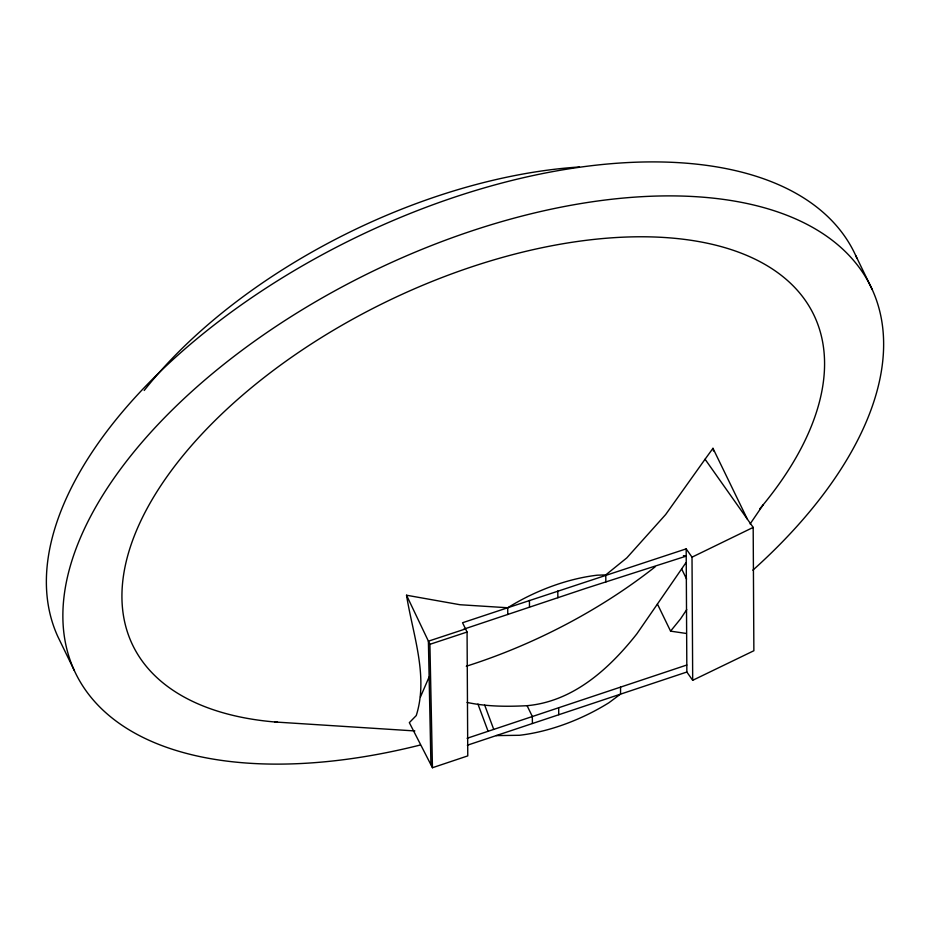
<?xml version="1.0" encoding="UTF-8"?>
<svg xmlns="http://www.w3.org/2000/svg" width="930" height="930" viewBox="0 0 930 930"><rect width="100%" height="100%" fill="white"/><g stroke="black" fill="none" stroke-linecap="round" stroke-linejoin="round"><path stroke-width="1.4" d="M705.068 459.234L665.659 514.534L626.82 557.872L605.779 574.903L597.211 575.193A126.166 66.111 -25.9 0 0 507.71 607.755L462.547 622.74L467.069 632.04L467.767 755.892L432.45 767.727L409.34 722.645L416.256 715.565C428.695 676.203 412.746 634.4 406.526 595.223L460.013 604.733L507.71 607.755L686.177 548.874L692.013 557.163L692.687 680.307L753.87 650.733L753.184 527.403L705.068 459.234L712.973 448.307L747.336 519.114M420.453 696.977L429.125 676.947M686.735 609.615L680.551 618.869L670.577 631.144L657.429 604.047L685.863 562.801M750.115 523.939L763.193 504.758M657.429 604.047L636.911 633.772C609.348 668.682 573.438 701.452 527.101 705.684C506.931 706.742 486.855 706.626 467.046 702.429M692.013 557.163L753.184 527.403M463.965 629.099L586.214 588.225L686.212 556.128L683.434 555.64M467.348 745.221L686.852 672.03L686.177 548.874M467.116 738.281L686.817 665.02M465.558 628.913L428.393 641.188L430.939 764.611M432.45 767.727L429.904 644.316L467.069 632.04M496.085 735.607L519.463 735.281A126.166 66.111 -25.9 0 0 608.964 702.708L620.566 694.071L620.543 687.142M274.827 721.982L414.838 730.945M670.577 631.144L686.363 633.47M686.852 672.03L692.687 680.307M855.74 255.611L872.235 289.59M681.632 568.893L686.584 579.076M74.261 670.414L57.765 636.434A442.122 231.663 -25.9 0 1 363.119 234A442.122 231.663 -25.9 0 1 856.867 258.168M527.101 705.684L532.332 716.472L532.402 723.459M429.904 644.316L406.526 595.223M484.693 705.126L493.737 729.387M477.95 704.068L488.087 731.271M712.973 448.307L713.508 450.992M507.71 607.755L507.768 614.509M605.779 574.903L605.837 582.041M557.802 590.969L557.861 597.723M558.674 707.637L558.732 714.705M529.437 600.431L529.484 607.185M277.477 722.192A378.498 198.334 -25.9 0 1 183.256 455.328A378.498 198.334 -25.9 0 1 674.122 238.254A378.498 198.334 -25.9 0 1 759.717 508.931M655.173 566.812A325.907 170.771 -25.9 0 1 466.29 666.24M144.208 390.472A378.498 198.334 -25.9 0 1 579.46 166.97M419.988 745.093A442.122 231.663 -25.9 0 1 89.245 519.01A442.122 231.663 -25.9 0 1 701.859 197.102A442.122 231.663 -25.9 0 1 752.858 570.183"/></g></svg>
